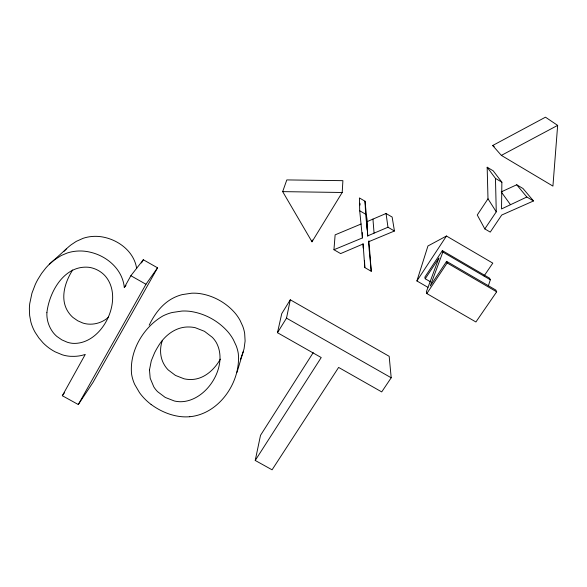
<?xml version="1.0" encoding="UTF-8"?>
<svg xmlns="http://www.w3.org/2000/svg" width="587" height="587" viewBox="0 0 587 587"><rect width="100%" height="100%" fill="white"/><g stroke="black" fill="none" stroke-linecap="round" stroke-linejoin="round"><path stroke-width="0.88" d="M501.878 182.205L501.533 208.943L526.84 197.012L533.502 200.959L501.716 215.04L490.248 232.107L484.818 228.915L477.26 214.989L487.995 198.81L487.166 167.236L493.212 170.824L501.878 182.205L495.465 178.404L487.166 167.236M342.192 192.485L342.903 180.671L286.808 179.916L282.67 191.626L311.998 241.793L342.192 192.485L282.67 191.626M557.65 125.383L552.925 186.094L501.364 155.394L492.669 145.517L545.47 117.187L557.65 125.383L501.364 155.394M368.922 240.839L371.248 271.297L364.806 267.569L363.104 243.987L340.629 253.591L333.952 249.732L335.126 234.859L361.122 223.999M311.998 241.793L312.306 239.988M255.228 460.457L321.221 357.549L277.475 332.704L286.507 318.139L290.294 299.796L389.174 356.309L391.199 377.779L381.711 391.903L338.618 367.433L272.075 469.813L255.228 460.457L260.511 435.334L313.209 352.64M277.475 332.704L281.745 313.641L290.294 299.796M189.777 416.726C219.347 413.96 241.066 381.873 238.278 353.462A42.961 39.527 21.1 0 0 236.201 345.787L233.391 339.734A48.215 44.311 21.5 0 0 228.387 332.374C218.613 320.942 204.43 313.172 189.491 311.286A46.102 42.396 22.1 0 0 182.065 311.044L172.211 312.497A46.3 42.572 22.1 0 0 162.87 315.975C143.257 327.304 129.323 351.114 131.569 374.014A43.974 40.173 22.3 0 0 134.658 384.346L139.545 392.71A52.896 48.428 21.9 0 0 151.108 404.465M236.979 372.378L244.067 348.781L245.109 340.981L244.662 333.438A40.613 37.627 21.3 0 0 242.71 326.145L240.068 320.392A45.581 42.191 21.7 0 0 235.35 313.407C226.149 302.569 212.751 295.195 198.626 293.427A43.577 40.364 22.3 0 0 191.604 293.214L182.286 294.601A43.768 40.532 22.3 0 0 173.436 297.925C162.254 303.574 154.513 314.111 149.201 325.176M162.357 340.489C159.481 348.605 159.958 357.989 164.631 365.349A26.268 24.155 22.1 0 0 168.183 369.913L175.447 375.416L184.032 378.784A26.422 24.302 21.9 0 0 189.872 379.488C203.219 380.016 214.145 370.103 220.352 359.134M243.392 351.43L240.391 359.552M427.945 287.351L416.902 280.953L427.945 245.975L446.465 236.011L492.801 263.13L484.114 275.905M488.369 285.84L490.321 279.779L489.565 278.157L442.363 250.605L424.841 277.159L425.237 278.766L430.726 281.951M442.363 250.605L442.855 252.072L430.264 285.994L446.604 261.362L495.846 290.073L496.668 291.827L475.91 321.977L426.822 293.559L426.389 291.732L438.548 258.962A60.821 14.257 -58.5 0 1 438.937 258.016L425.237 278.766M124.305 287.527L130.864 275.721L143.309 259.748L157.551 267.826L93.025 382.357L78.291 404.538L62.332 395.733L85.269 354.401A37.164 33.642 32.3 0 1 74.373 356.353L70.403 356.309A32.872 29.732 32.1 0 1 62.295 354.805L55.207 351.862A44.15 40.041 32.6 0 1 43.005 342.786L38.859 337.943L35.22 332.462A43.812 39.733 32.7 0 1 30.862 321.955L29.651 315.52L29.365 308.755A64.974 59.206 31.5 0 1 29.746 303.567L31.947 293.184L35.257 284.534A91.381 83.581 29.3 0 1 37.817 279.478L41.56 273.461L45.793 268.017A70.132 64.064 31.3 0 1 54.386 259.902L61.29 255.499L67.131 253.041A42.712 39.036 33.8 0 1 81.219 250.994A42.161 38.537 33.9 0 1 90.838 252.344C107.531 256.365 122.639 269.756 124.305 287.527L125.97 285.363M141.526 262.947L143.309 259.748M78.291 404.538L145.958 284.262L157.551 267.826M72.693 269.954C64.57 282.538 59.206 300.412 69.281 313.48A23.825 21.756 32.8 0 0 73.052 317.53L77.726 320.781L82.833 323.019A23.465 21.425 32.7 0 0 88.087 324.09C95.468 324.728 103.048 322.175 108.514 317.156M416.902 280.953L446.465 236.011M426.822 293.559L447.147 262.961L446.604 261.362M484.818 228.915L496.264 211.826L495.465 178.404M62.332 395.733L64.416 392.835M49.293 264.319L66.228 249.027M394.442 231.007L387.97 227.235L369.927 234.917A48.105 45.632 -4.1 0 0 368.548 235.585L367.697 236.033L366.941 221.849L367.741 221.424A45.368 43.247 -5 0 1 369.04 220.785L386.041 213.499L392.138 217.058L394.442 231.007L368.431 241.829L371.248 271.297M501.239 191.898L516.721 184.78L523.002 188.508L533.502 200.959M333.952 249.732L362.414 237.933L362.245 232.577M130.864 275.721L145.958 284.262M286.507 318.139L391.199 377.779M366.941 221.849A50.519 48.963 8.4 0 0 366.882 219.685L365.004 201.209L359.413 197.944L359.706 210.762L362.414 237.933M442.855 252.072L490.321 279.779M359.706 210.762L365.65 214.226L367.616 233.355M447.147 262.961L496.668 291.827M492.669 145.517L494.232 146.449M151.108 404.465C159.635 410.746 169.65 415.244 180.202 416.557A45.28 41.369 21.4 0 0 189.777 416.726M516.721 184.78L526.84 197.012M501.775 192.646L510.36 204.525M487.995 198.81L496.264 211.826M136.676 268.648C134.394 252.784 120.482 241.33 105.565 237.618A39.821 36.651 34.4 0 0 96.481 236.348A40.342 37.128 34.4 0 0 83.149 238.3L76.273 241.374L71.071 244.838A66.265 60.967 31.7 0 0 63.983 251.339M386.041 213.499L387.97 227.235M359.941 203.263L360.117 205.032M372.943 219.054L374.066 233.09M366.559 215.789L367.293 229.634M365.004 201.209L365.65 214.226M364.542 260.525L364.806 267.569M363.045 243.708L363.192 248.066M367.638 233.751A53.578 51.707 8.9 0 1 367.697 236.033M46.894 312.673C46.534 319.607 48.765 326.599 52.874 332.169A25.212 22.849 32.4 0 0 56.873 336.432L61.826 339.858L67.226 342.214A24.83 22.504 32.3 0 0 72.781 343.351C102.578 345.053 124.701 298.812 105.403 276.198A23.84 21.822 33.7 0 0 101.03 272.229L99.797 271.385A26.635 24.361 33.6 0 0 95.791 269.257L94.419 268.707A24.338 22.269 33.7 0 0 88.798 267.298C64.394 264.906 49.301 291.636 46.894 312.673M149.48 369.913L150.191 378.226L153.794 386.84A27.772 25.351 21.9 0 0 157.558 391.639L165.248 397.436L174.332 400.98A27.934 25.505 21.7 0 0 180.495 401.735C206.793 401.567 229.253 365.606 216.155 342.287A28.22 25.975 21.6 0 0 212.347 337.342L204.467 331.317L195.28 327.715A28.11 25.872 21.8 0 0 188.992 326.988C175.806 326.57 164.419 335.595 158.079 346.55A91.44 83.655 16 0 0 154.616 352.736L151.307 360.726L149.48 369.913"/></g></svg>
